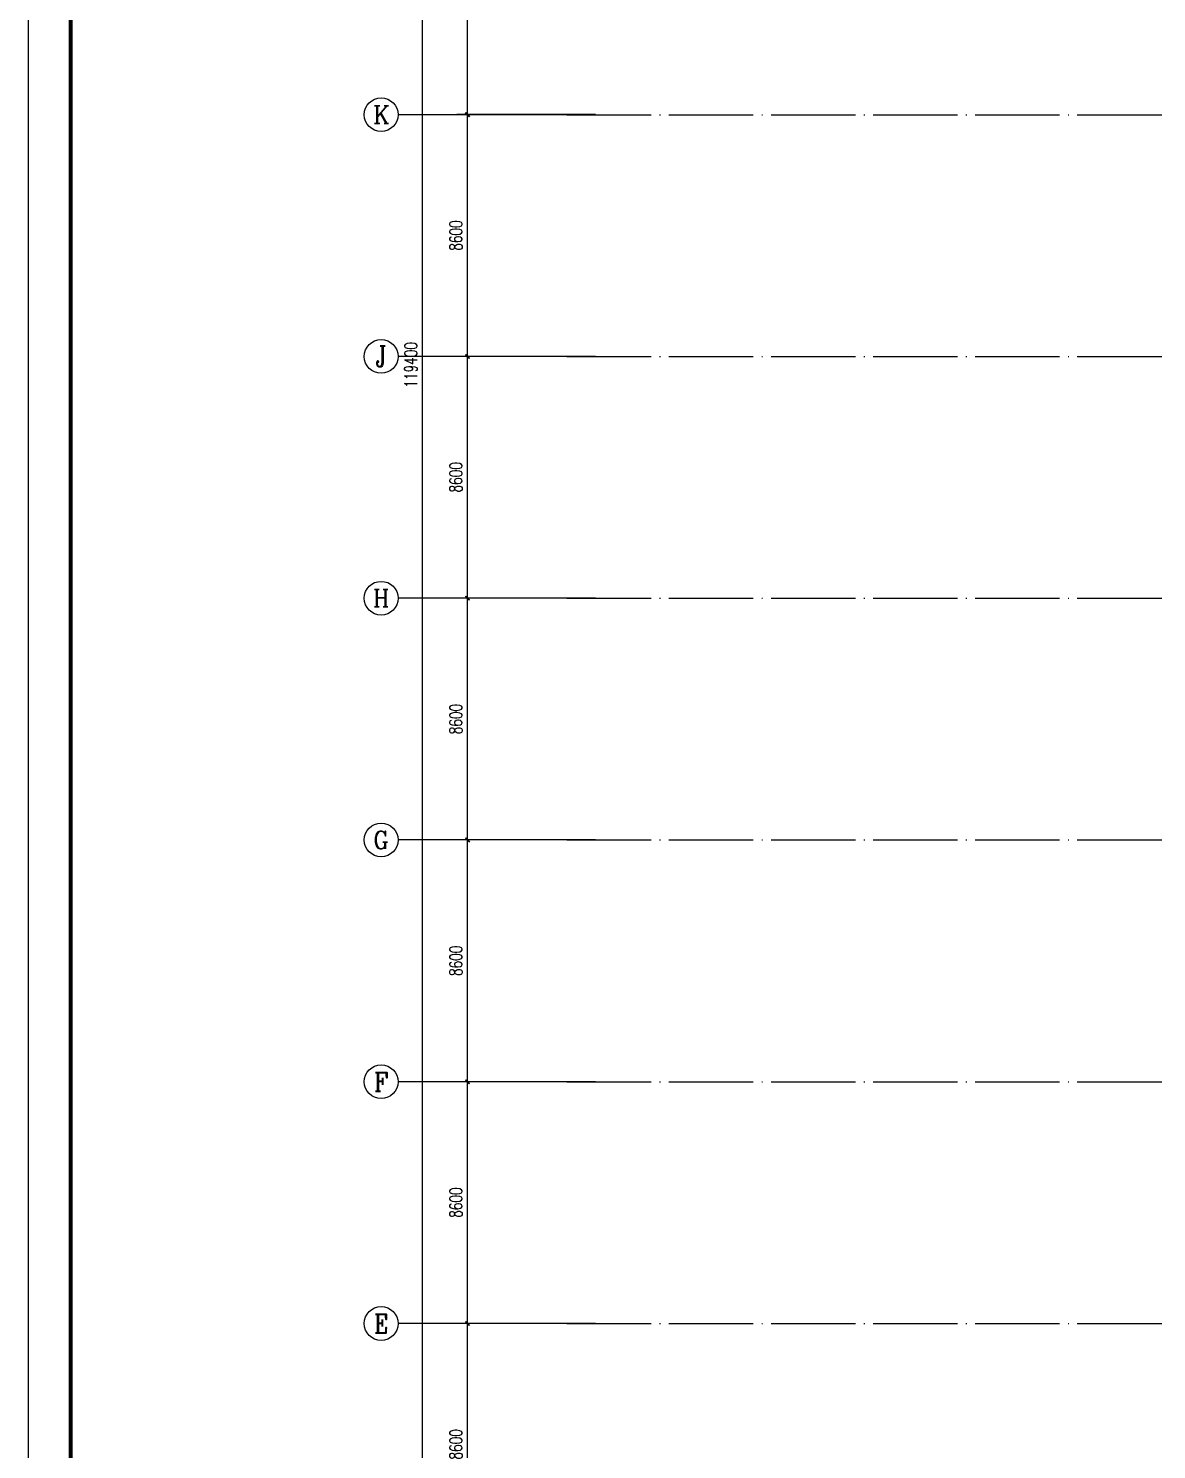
# Model space of a CAD drawing. Extents: x 899043 to 2598688, y -137197 to 211789.
# Drawn here: x 1236077 to 1276182, y 60066 to 110619 of the extents above; entities that cross this region are included whole.
import ezdxf
from ezdxf.enums import TextEntityAlignment as Align

# ---------------------------------------------------------------- set-up
doc = ezdxf.new("R2010")
doc.units = 0
doc.header["$LTSCALE"] = 1500
doc.header["$MEASUREMENT"] = 0
doc.linetypes.add('DOTE', pattern=[2.42, 2, -0.2, 0.02, -0.2])
for name, color, linetype in [('00-tk', 151, 'Continuous'), ('AXIS', 3, 'Continuous'), ('AXIS_TEXT', 7, 'Continuous')]:
    doc.layers.add(name, color=color, linetype=linetype)
doc.layers.add('钢板标注', color=9, linetype='Continuous', lineweight=18)
doc.styles.add('_TCH_AXIS', font='COMPLEX', dxfattribs={"bigfont": 'GBCBIG'})
doc.styles.add('_TCH_DIM_T3', font='SIMPLEX', dxfattribs={"width": 0.705882, "bigfont": 'GBCBIG'})
doc.styles.add('COMPLEX', font='COMPLEX')
doc.dimstyles.new('_TCH_ARCH&&150', dxfattribs={"dimtxt": 446.25, "dimasz": 150, "dimexe": 375, "dimexo": 450, "dimgap": 189.375, "dimtad": 1, "dimdec": 0, "dimzin": 0, "dimdsep": 46, "dimtxsty": '_TCH_DIM_T3', "dimblk": 'ARCHTICK', "dimcen": 0.09, "dimclrt": 7, "dimazin": 2, "dimtfac": 1, "dimtdec": 0, "dimtix": 1, "dimtmove": 2, "dimatfit": 3, "dimfxl": 0, "dimtolj": 1, "dimtzin": 0, "dimarcsym": 0})

# ---------------------------------------------------------------- blocks, each defined once
blk = doc.blocks.new('A$C16496DF1')
at = {"layer": '00-tk'}
blk.add_line((176850, 1500), (3750, 1500), dxfattribs=at)
at = {"layer": '00-tk', "linetype": 'Continuous'}
blk.add_line((178350, 0), (0, 0), dxfattribs=at)
at = {"layer": '00-tk', "const_width": 150}
blk.add_lwpolyline([(3750, 124650), (176850, 124650), (176850, 1500), (3750, 1500)], close=True, dxfattribs=at)
blk = doc.blocks.new('_ArchTick')
at = {"color": 0, "linetype": 'ByBlock', "const_width": 0.4}
blk.add_lwpolyline([(-0.5, -0.5), (0.5, 0.5)], dxfattribs=at)
blk = doc.blocks.new('*D233')
at = {"layer": 'AXIS', "color": 0, "lineweight": -2}
for p, q in [((1137909, -137677), (1132984, -137677)), ((1133359, -146277), (1133359, -137677)), ((1137909, -146277), (1132984, -146277))]:
    blk.add_line(p, q, dxfattribs=at)
at = {"layer": 'Defpoints', "color": 0}
for p in [(1133359, -137677), (1138359, -137677), (1138359, -146277)]:
    blk.add_point(p, dxfattribs=at)
at = {"layer": 'AXIS', "color": 0, "lineweight": -2, "xscale": 150, "yscale": 150, "zscale": 150}
for p, rotation in [((1133359, -137677), 90), ((1133359, -146277), 270)]:
    blk.add_blockref('_ArchTick', p, dxfattribs=dict(at, rotation=rotation))
at = {"layer": 'AXIS', "color": 7, "insert": (1132946, -141977), "char_height": 446.2, "attachment_point": 5, "rotation": 90, "style": '_TCH_DIM_T3'}
blk.add_mtext('\\A1;8600', dxfattribs=at)
blk = doc.blocks.new('*D234')
at = {"layer": 'AXIS', "color": 0, "lineweight": -2}
for p, q in [((1137909, -129077), (1132984, -129077)), ((1133359, -137677), (1133359, -129077)), ((1137909, -137677), (1132984, -137677))]:
    blk.add_line(p, q, dxfattribs=at)
at = {"layer": 'Defpoints', "color": 0}
for p in [(1133359, -129077), (1138359, -129077), (1138359, -137677)]:
    blk.add_point(p, dxfattribs=at)
at = {"layer": 'AXIS', "color": 0, "lineweight": -2, "xscale": 150, "yscale": 150, "zscale": 150}
for p, rotation in [((1133359, -129077), 90), ((1133359, -137677), 270)]:
    blk.add_blockref('_ArchTick', p, dxfattribs=dict(at, rotation=rotation))
at = {"layer": 'AXIS', "color": 7, "insert": (1132946, -133377), "char_height": 446.2, "attachment_point": 5, "rotation": 90, "style": '_TCH_DIM_T3'}
blk.add_mtext('\\A1;8600', dxfattribs=at)
blk = doc.blocks.new('*D235')
at = {"layer": 'AXIS', "color": 0, "lineweight": -2}
for p, q in [((1137909, -120477), (1132984, -120477)), ((1133359, -129077), (1133359, -120477)), ((1137909, -129077), (1132984, -129077))]:
    blk.add_line(p, q, dxfattribs=at)
at = {"layer": 'Defpoints', "color": 0}
for p in [(1133359, -120477), (1138359, -120477), (1138359, -129077)]:
    blk.add_point(p, dxfattribs=at)
at = {"layer": 'AXIS', "color": 0, "lineweight": -2, "xscale": 150, "yscale": 150, "zscale": 150}
for p, rotation in [((1133359, -120477), 90), ((1133359, -129077), 270)]:
    blk.add_blockref('_ArchTick', p, dxfattribs=dict(at, rotation=rotation))
at = {"layer": 'AXIS', "color": 7, "insert": (1132946, -124777), "char_height": 446.2, "attachment_point": 5, "rotation": 90, "style": '_TCH_DIM_T3'}
blk.add_mtext('\\A1;8600', dxfattribs=at)
blk = doc.blocks.new('*D236')
at = {"layer": 'AXIS', "color": 0, "lineweight": -2}
for p, q in [((1137909, -111877), (1132984, -111877)), ((1133359, -120477), (1133359, -111877)), ((1137909, -120477), (1132984, -120477))]:
    blk.add_line(p, q, dxfattribs=at)
at = {"layer": 'Defpoints', "color": 0}
for p in [(1133359, -111877), (1138359, -111877), (1138359, -120477)]:
    blk.add_point(p, dxfattribs=at)
at = {"layer": 'AXIS', "color": 0, "lineweight": -2, "xscale": 150, "yscale": 150, "zscale": 150}
for p, rotation in [((1133359, -111877), 90), ((1133359, -120477), 270)]:
    blk.add_blockref('_ArchTick', p, dxfattribs=dict(at, rotation=rotation))
at = {"layer": 'AXIS', "color": 7, "insert": (1132946, -116177), "char_height": 446.2, "attachment_point": 5, "rotation": 90, "style": '_TCH_DIM_T3'}
blk.add_mtext('\\A1;8600', dxfattribs=at)
blk = doc.blocks.new('*D237')
at = {"layer": 'AXIS', "color": 0, "lineweight": -2}
for p, q in [((1137909, -103277), (1132984, -103277)), ((1133359, -111877), (1133359, -103277)), ((1137909, -111877), (1132984, -111877))]:
    blk.add_line(p, q, dxfattribs=at)
at = {"layer": 'Defpoints', "color": 0}
for p in [(1133359, -103277), (1138359, -103277), (1138359, -111877)]:
    blk.add_point(p, dxfattribs=at)
at = {"layer": 'AXIS', "color": 0, "lineweight": -2, "xscale": 150, "yscale": 150, "zscale": 150}
for p, rotation in [((1133359, -103277), 90), ((1133359, -111877), 270)]:
    blk.add_blockref('_ArchTick', p, dxfattribs=dict(at, rotation=rotation))
at = {"layer": 'AXIS', "color": 7, "insert": (1132946, -107577), "char_height": 446.2, "attachment_point": 5, "rotation": 90, "style": '_TCH_DIM_T3'}
blk.add_mtext('\\A1;8600', dxfattribs=at)
blk = doc.blocks.new('*D238')
at = {"layer": 'AXIS', "color": 0, "lineweight": -2}
for p, q in [((1137909, -94677), (1132984, -94677)), ((1133359, -103277), (1133359, -94677)), ((1137909, -103277), (1132984, -103277))]:
    blk.add_line(p, q, dxfattribs=at)
at = {"layer": 'Defpoints', "color": 0}
for p in [(1133359, -94677), (1138359, -94677), (1138359, -103277)]:
    blk.add_point(p, dxfattribs=at)
at = {"layer": 'AXIS', "color": 0, "lineweight": -2, "xscale": 150, "yscale": 150, "zscale": 150}
for p, rotation in [((1133359, -94677), 90), ((1133359, -103277), 270)]:
    blk.add_blockref('_ArchTick', p, dxfattribs=dict(at, rotation=rotation))
at = {"layer": 'AXIS', "color": 7, "insert": (1132946, -98977), "char_height": 446.2, "attachment_point": 5, "rotation": 90, "style": '_TCH_DIM_T3'}
blk.add_mtext('\\A1;8600', dxfattribs=at)
blk = doc.blocks.new('*D239')
at = {"layer": 'AXIS', "color": 0, "lineweight": -2}
for p, q in [((1137909, -86077), (1132984, -86077)), ((1133359, -94677), (1133359, -86077)), ((1137909, -94677), (1132984, -94677))]:
    blk.add_line(p, q, dxfattribs=at)
at = {"layer": 'Defpoints', "color": 0}
for p in [(1133359, -86077), (1138359, -86077), (1138359, -94677)]:
    blk.add_point(p, dxfattribs=at)
at = {"layer": 'AXIS', "color": 0, "lineweight": -2, "xscale": 150, "yscale": 150, "zscale": 150}
for p, rotation in [((1133359, -86077), 90), ((1133359, -94677), 270)]:
    blk.add_blockref('_ArchTick', p, dxfattribs=dict(at, rotation=rotation))
at = {"layer": 'AXIS', "color": 7, "insert": (1132946, -90377), "char_height": 446.2, "attachment_point": 5, "rotation": 90, "style": '_TCH_DIM_T3'}
blk.add_mtext('\\A1;8600', dxfattribs=at)
blk = doc.blocks.new('*D207')
at = {"layer": 'AXIS', "color": 0, "lineweight": -2}
for p, q in [((1137909, -43877), (1131384, -43877)), ((1131759, -163277), (1131759, -43877)), ((1137909, -163277), (1131384, -163277))]:
    blk.add_line(p, q, dxfattribs=at)
at = {"layer": 'Defpoints', "color": 0}
for p in [(1131759, -43877), (1138359, -43877), (1138359, -163277)]:
    blk.add_point(p, dxfattribs=at)
at = {"layer": 'AXIS', "color": 0, "lineweight": -2, "xscale": 150, "yscale": 150, "zscale": 150}
for p, rotation in [((1131759, -43877), 90), ((1131759, -163277), 270)]:
    blk.add_blockref('_ArchTick', p, dxfattribs=dict(at, rotation=rotation))
at = {"layer": 'AXIS', "color": 7, "insert": (1131346, -103577), "char_height": 446.2, "attachment_point": 5, "rotation": 90, "style": '_TCH_DIM_T3'}
blk.add_mtext('\\A1;119400', dxfattribs=at)
blk = doc.blocks.new('_AXISO')
blk.add_circle((0, 0), 0.5)
at = {"layer": 'AXIS_TEXT', "style": 'COMPLEX', "width": 1.041667}
blk.add_attdef('A', text='', height=0.56, dxfattribs=at).set_placement((-0.25, -0.28), (0.25, -0.28), align=Align.FIT)
blk = doc.blocks.new('A$C5AF141BB')
at = {"layer": 'AXIS'}
for p, q in [((-26941.1, 68600), (-32941.1, 68600)), ((-26941.1, 60000), (-32941.1, 60000)), ((-26941.1, 51400), (-32941.1, 51400)), ((-26941.1, 42800), (-32941.1, 42800)), ((-26941.1, 34200), (-32941.1, 34200)), ((-26941.1, 25600), (-32941.1, 25600))]:
    blk.add_line(p, q, dxfattribs=at)
at = {"layer": 'AXIS', "color": 253, "linetype": 'DOTE'}
for p, q in [((-26941.1, 68600), (36323.2, 68600)), ((-26941.1, 60000), (36323.2, 60000)), ((-26941.1, 51400), (36323.2, 51400)), ((-26941.1, 42800), (36323.2, 42800)), ((-26941.1, 34200), (36323.2, 34200)), ((-26941.1, 25600), (36323.2, 25600))]:
    blk.add_line(p, q, dxfattribs=at)
at = {"layer": 'AXIS'}
ref = blk.add_blockref('_AXISO', (-33541.1, 68600), dxfattribs=dict(at, xscale=1200, yscale=1200, zscale=1200))
ref.add_attrib('A', 'K', dxfattribs={"layer": 'AXIS_TEXT', "height": 622.9, "style": '_TCH_AXIS'}).set_placement((-33822.9, 68288.6), (-33259.3, 68288.6), align=Align.FIT)
ref = blk.add_blockref('_AXISO', (-33541.1, 60000), dxfattribs=dict(at, xscale=1200, yscale=1200, zscale=1200))
ref.add_attrib('A', 'J', dxfattribs={"layer": 'AXIS_TEXT', "height": 744.1, "style": '_TCH_AXIS'}).set_placement((-33736, 59628), (-33346.2, 59628), align=Align.FIT)
ref = blk.add_blockref('_AXISO', (-33541.1, 51400), dxfattribs=dict(at, xscale=1200, yscale=1200, zscale=1200))
ref.add_attrib('A', 'H', dxfattribs={"layer": 'AXIS_TEXT', "height": 608.3, "style": '_TCH_AXIS'}).set_placement((-33830.8, 51095.9), (-33251.5, 51095.9), align=Align.FIT)
ref = blk.add_blockref('_AXISO', (-33541.1, 42800), dxfattribs=dict(at, xscale=1200, yscale=1200, zscale=1200))
ref.add_attrib('A', 'G', dxfattribs={"layer": 'AXIS_TEXT', "height": 637.8, "style": '_TCH_AXIS'}).set_placement((-33814.4, 42481.1), (-33267.8, 42481.1), align=Align.FIT)
ref = blk.add_blockref('_AXISO', (-33541.1, 34200), dxfattribs=dict(at, xscale=1200, yscale=1200, zscale=1200))
ref.add_attrib('A', 'F', dxfattribs={"layer": 'AXIS_TEXT', "height": 668.2, "style": '_TCH_AXIS'}).set_placement((-33795.7, 33865.9), (-33286.6, 33865.9), align=Align.FIT)
ref = blk.add_blockref('_AXISO', (-33541.1, 25600), dxfattribs=dict(at, xscale=1200, yscale=1200, zscale=1200))
ref.add_attrib('A', 'E', dxfattribs={"layer": 'AXIS_TEXT', "height": 668.2, "style": '_TCH_AXIS'}).set_placement((-33795.7, 25265.9), (-33286.6, 25265.9), align=Align.FIT)
for p1, p2, distance, picture, middle in [((-25470.5, 0), (-25470.5, 119400), 6600, '*D207', (-32483, 59700)), ((-25470.5, 68600), (-25470.5, 77200), 5000, '*D239', (-30883, 72900)), ((-25470.5, 60000), (-25470.5, 68600), 5000, '*D238', (-30883, 64300)), ((-25470.5, 51400), (-25470.5, 60000), 5000, '*D237', (-30883, 55700)), ((-25470.5, 42800), (-25470.5, 51400), 5000, '*D236', (-30883, 47100)), ((-25470.5, 34200), (-25470.5, 42800), 5000, '*D235', (-30883, 38500)), ((-25470.5, 25600), (-25470.5, 34200), 5000, '*D234', (-30883, 29900)), ((-25470.5, 17000), (-25470.5, 25600), 5000, '*D233', (-30883, 21300))]:
    dim = blk.add_aligned_dim(p1=p1, p2=p2, distance=distance, dimstyle='_TCH_ARCH&&150', dxfattribs=at)
    dim.commit()
    dim.dimension.update_dxf_attribs({"geometry": picture, "text_midpoint": middle, "insert": (-1163829.4, 163277.5)})

msp = doc.modelspace()

# ---------------------------------------------------------------- block references
at = {"layer": 'AXIS'}
msp.add_blockref('A$C5AF141BB', (1282156.5, 38950.6), dxfattribs=at)
at = {"layer": '钢板标注', "color": 2, "linetype": 'ByBlock', "rotation": 270}
msp.add_blockref('A$C16496DF1', (1236076.8, 182335.4), dxfattribs=at)

doc.saveas('drawing.dxf')
